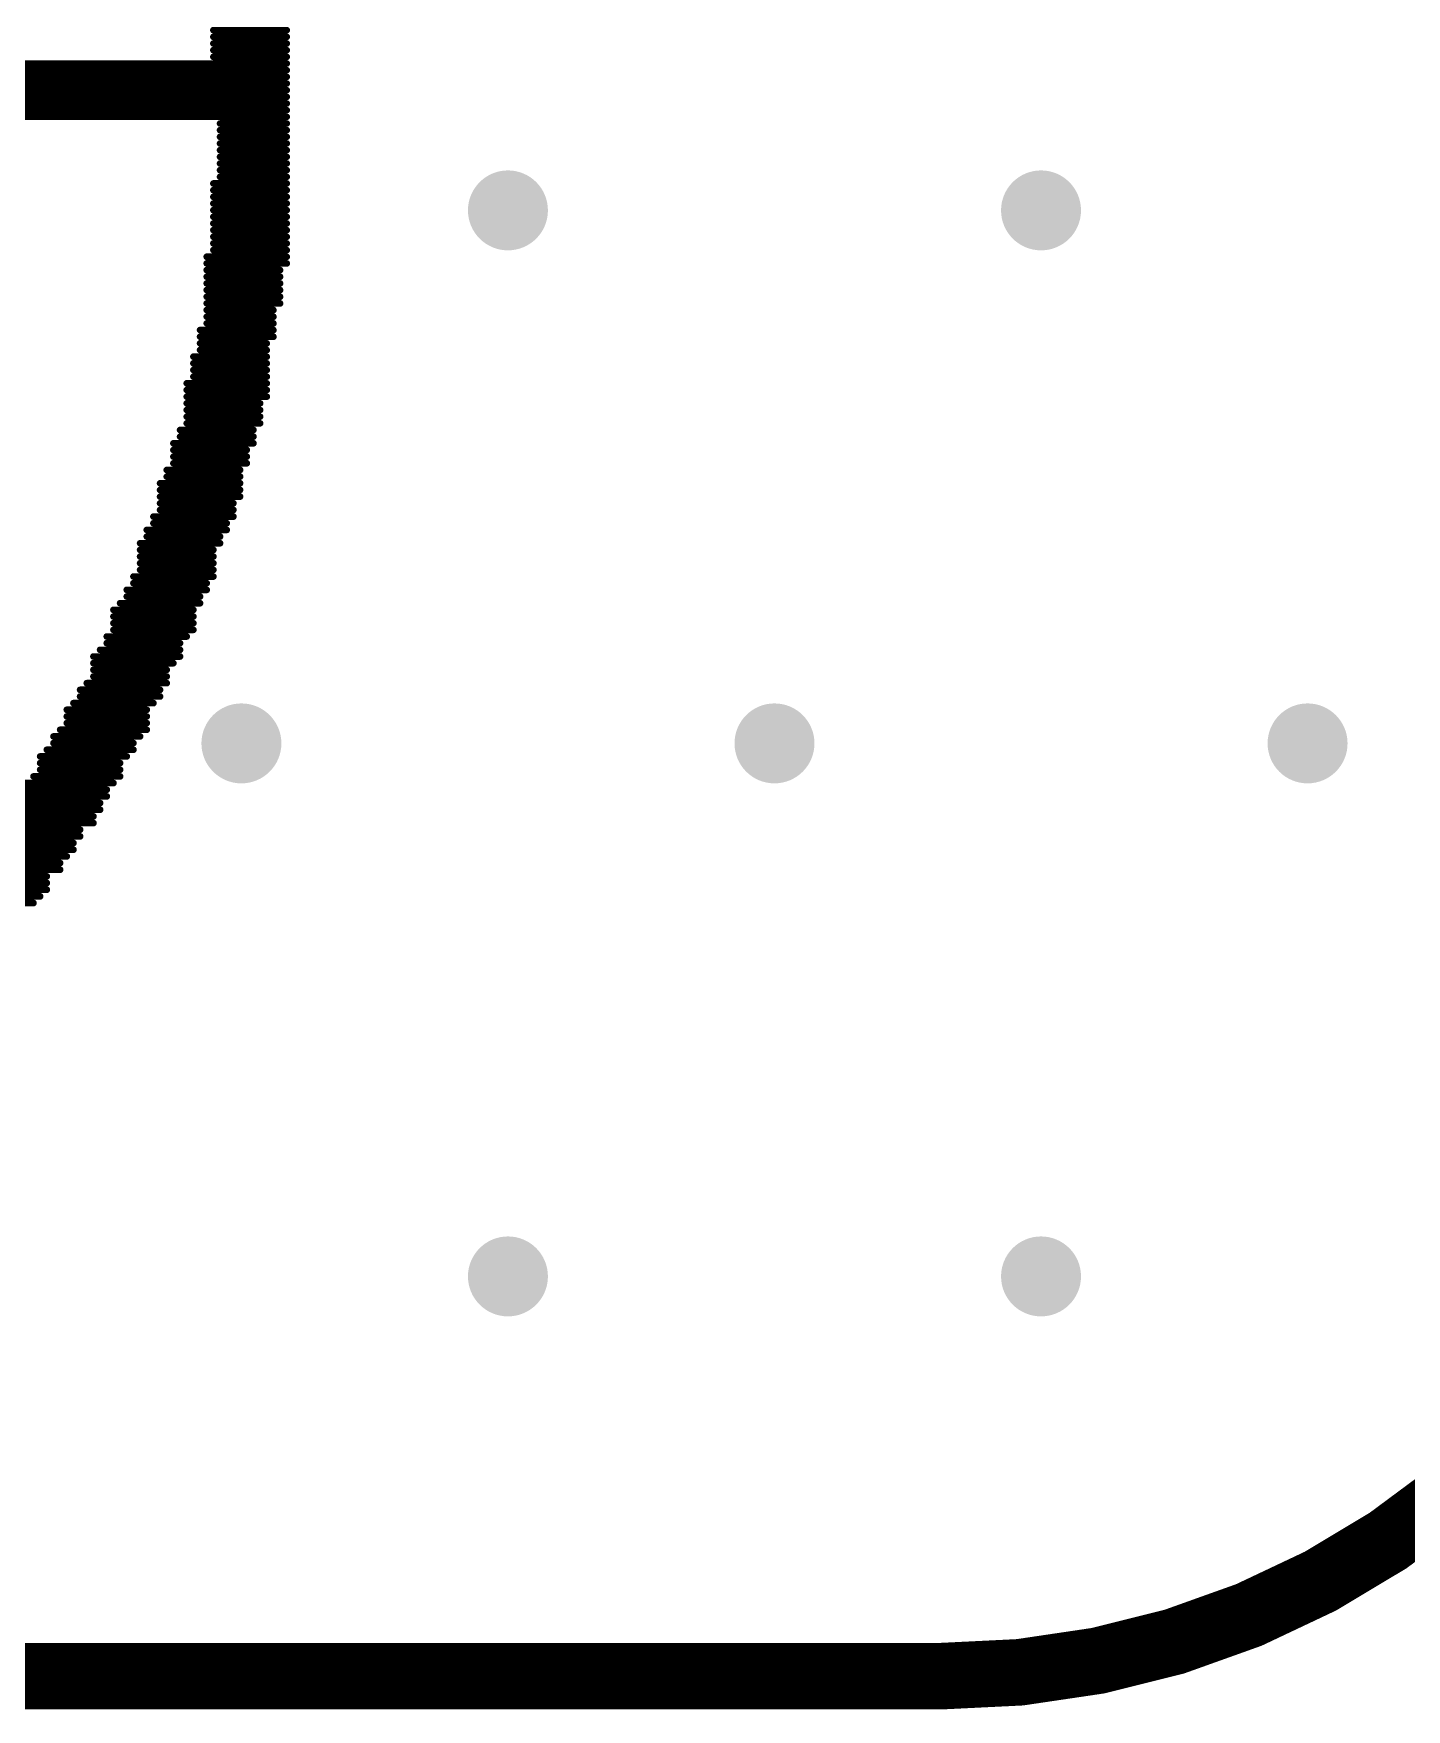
# Model space of a CAD drawing. Header units: inches. Extents: x 3.09 to 5.07, y 1.45 to 3.28.
# Drawn here: x 3.7688 to 3.9748, y 1.455 to 1.7065 of the extents above; entities that cross this region are included whole.
import ezdxf

# ---------------------------------------------------------------- set-up
doc = ezdxf.new("R2010")
doc.units = ezdxf.units.IN
doc.header["$MEASUREMENT"] = 0
for name, color, linetype in [('KeepOutLayer', 6, 'Continuous'), ('TopOverlay', 2, 'Continuous'), ('ViaHoleLayer', 16, 'Continuous')]:
    doc.layers.add(name, color=color, linetype=linetype)

msp = doc.modelspace()

# ---------------------------------------------------------------- hatches: boundary and pattern name
at = {"layer": 'ViaHoleLayer'}
h = msp.add_hatch(color=16, dxfattribs=at)
edge = h.paths.add_edge_path()
edge.add_arc((3.84, 1.68), 0.006, 0, 360)
h = msp.add_hatch(color=16, dxfattribs=at)
edge = h.paths.add_edge_path()
edge.add_arc((3.92, 1.68), 0.006, 0, 360)
h = msp.add_hatch(color=16, dxfattribs=at)
edge = h.paths.add_edge_path()
edge.add_arc((3.8, 1.6), 0.006, 0, 360)
h = msp.add_hatch(color=16, dxfattribs=at)
edge = h.paths.add_edge_path()
edge.add_arc((3.88, 1.6), 0.006, 0, 360)
h = msp.add_hatch(color=16, dxfattribs=at)
edge = h.paths.add_edge_path()
edge.add_arc((3.96, 1.6), 0.006, 0, 360)
h = msp.add_hatch(color=16, dxfattribs=at)
edge = h.paths.add_edge_path()
edge.add_arc((3.84, 1.52), 0.006, 0, 360)
h = msp.add_hatch(color=16, dxfattribs=at)
edge = h.paths.add_edge_path()
edge.add_arc((3.92, 1.52), 0.006, 0, 360)

# ---------------------------------------------------------------- linework, layer by layer
at = {"layer": 'KeepOutLayer'}
for points in [[(3.99035, 1.49535, 0.01, 0.01, -0.198912), (3.905, 1.46, 0.01, 0.01, 0)], [(3.0915, 1.46, 0.01, 0.01, 0), (3.905, 1.46, 0.01, 0.01, 0)]]:
    msp.add_lwpolyline(points, format="xyseb", dxfattribs=at)
msp.add_lwpolyline([(3.9025, 1.46, 0.005, 0.005, 1), (3.9075, 1.46, 0.005, 0.005, 1)], format="xyseb", close=True, dxfattribs=at)
msp.add_lwpolyline([(3.9025, 1.46, 0.005, 0.005, 1), (3.9075, 1.46, 0.005, 0.005, 1)], format="xyseb", close=True, dxfattribs=at)
at = {"layer": 'TopOverlay'}
for points in [[(3.7958, 1.70704, 0.001, 0.001, 0), (3.8068, 1.70704, 0.001, 0.001, 0)], [(3.7958, 1.70604, 0.001, 0.001, 0), (3.8068, 1.70604, 0.001, 0.001, 0)], [(3.7958, 1.70504, 0.001, 0.001, 0), (3.8068, 1.70504, 0.001, 0.001, 0)], [(3.7958, 1.70404, 0.001, 0.001, 0), (3.8068, 1.70404, 0.001, 0.001, 0)], [(3.7958, 1.70304, 0.001, 0.001, 0), (3.8068, 1.70304, 0.001, 0.001, 0)], [(3.4088, 1.70204, 0.001, 0.001, 0), (3.8068, 1.70204, 0.001, 0.001, 0)], [(3.4088, 1.70104, 0.001, 0.001, 0), (3.8068, 1.70104, 0.001, 0.001, 0)], [(3.4088, 1.70004, 0.001, 0.001, 0), (3.8068, 1.70004, 0.001, 0.001, 0)], [(3.4088, 1.69904, 0.001, 0.001, 0), (3.8068, 1.69904, 0.001, 0.001, 0)], [(3.4088, 1.69804, 0.001, 0.001, 0), (3.8068, 1.69804, 0.001, 0.001, 0)], [(3.4088, 1.69704, 0.001, 0.001, 0), (3.8068, 1.69704, 0.001, 0.001, 0)], [(3.4088, 1.69604, 0.001, 0.001, 0), (3.8068, 1.69604, 0.001, 0.001, 0)], [(3.4088, 1.69504, 0.001, 0.001, 0), (3.8068, 1.69504, 0.001, 0.001, 0)], [(3.4088, 1.69404, 0.001, 0.001, 0), (3.8068, 1.69404, 0.001, 0.001, 0)], [(3.7968, 1.69304, 0.001, 0.001, 0), (3.8068, 1.69304, 0.001, 0.001, 0)], [(3.7968, 1.69204, 0.001, 0.001, 0), (3.8068, 1.69204, 0.001, 0.001, 0)], [(3.7968, 1.69104, 0.001, 0.001, 0), (3.8068, 1.69104, 0.001, 0.001, 0)], [(3.7968, 1.69004, 0.001, 0.001, 0), (3.8068, 1.69004, 0.001, 0.001, 0)], [(3.7968, 1.68904, 0.001, 0.001, 0), (3.8068, 1.68904, 0.001, 0.001, 0)], [(3.7968, 1.68804, 0.001, 0.001, 0), (3.8068, 1.68804, 0.001, 0.001, 0)], [(3.7968, 1.68704, 0.001, 0.001, 0), (3.8068, 1.68704, 0.001, 0.001, 0)], [(3.7968, 1.68604, 0.001, 0.001, 0), (3.8068, 1.68604, 0.001, 0.001, 0)], [(3.7968, 1.68504, 0.001, 0.001, 0), (3.8068, 1.68504, 0.001, 0.001, 0)], [(3.7958, 1.68404, 0.001, 0.001, 0), (3.8068, 1.68404, 0.001, 0.001, 0)], [(3.7958, 1.68304, 0.001, 0.001, 0), (3.8068, 1.68304, 0.001, 0.001, 0)], [(3.7958, 1.68204, 0.001, 0.001, 0), (3.8068, 1.68204, 0.001, 0.001, 0)], [(3.7958, 1.68104, 0.001, 0.001, 0), (3.8068, 1.68104, 0.001, 0.001, 0)], [(3.7958, 1.68004, 0.001, 0.001, 0), (3.8068, 1.68004, 0.001, 0.001, 0)], [(3.7958, 1.67904, 0.001, 0.001, 0), (3.8068, 1.67904, 0.001, 0.001, 0)], [(3.7958, 1.67804, 0.001, 0.001, 0), (3.8068, 1.67804, 0.001, 0.001, 0)], [(3.7958, 1.67704, 0.001, 0.001, 0), (3.8068, 1.67704, 0.001, 0.001, 0)], [(3.7958, 1.67604, 0.001, 0.001, 0), (3.8068, 1.67604, 0.001, 0.001, 0)], [(3.7958, 1.67504, 0.001, 0.001, 0), (3.8068, 1.67504, 0.001, 0.001, 0)], [(3.7948, 1.67304, 0.001, 0.001, 0), (3.8068, 1.67304, 0.001, 0.001, 0)], [(3.7958, 1.67404, 0.001, 0.001, 0), (3.8068, 1.67404, 0.001, 0.001, 0)], [(3.7948, 1.67204, 0.001, 0.001, 0), (3.8068, 1.67204, 0.001, 0.001, 0)], [(3.7948, 1.67104, 0.001, 0.001, 0), (3.8058, 1.67104, 0.001, 0.001, 0)], [(3.7948, 1.67004, 0.001, 0.001, 0), (3.8058, 1.67004, 0.001, 0.001, 0)], [(3.7948, 1.66904, 0.001, 0.001, 0), (3.8058, 1.66904, 0.001, 0.001, 0)], [(3.7948, 1.66804, 0.001, 0.001, 0), (3.8058, 1.66804, 0.001, 0.001, 0)], [(3.7948, 1.66704, 0.001, 0.001, 0), (3.8058, 1.66704, 0.001, 0.001, 0)], [(3.7948, 1.66604, 0.001, 0.001, 0), (3.8058, 1.66604, 0.001, 0.001, 0)], [(3.7948, 1.66504, 0.001, 0.001, 0), (3.8048, 1.66504, 0.001, 0.001, 0)], [(3.7948, 1.66404, 0.001, 0.001, 0), (3.8048, 1.66404, 0.001, 0.001, 0)], [(3.7948, 1.66304, 0.001, 0.001, 0), (3.8048, 1.66304, 0.001, 0.001, 0)], [(3.7938, 1.66204, 0.001, 0.001, 0), (3.8048, 1.66204, 0.001, 0.001, 0)], [(3.7938, 1.66104, 0.001, 0.001, 0), (3.8048, 1.66104, 0.001, 0.001, 0)], [(3.7938, 1.66004, 0.001, 0.001, 0), (3.8038, 1.66004, 0.001, 0.001, 0)], [(3.7928, 1.65804, 0.001, 0.001, 0), (3.8038, 1.65804, 0.001, 0.001, 0)], [(3.7938, 1.65904, 0.001, 0.001, 0), (3.8038, 1.65904, 0.001, 0.001, 0)], [(3.7928, 1.65704, 0.001, 0.001, 0), (3.8038, 1.65704, 0.001, 0.001, 0)], [(3.7928, 1.65604, 0.001, 0.001, 0), (3.8038, 1.65604, 0.001, 0.001, 0)], [(3.7928, 1.65504, 0.001, 0.001, 0), (3.8038, 1.65504, 0.001, 0.001, 0)], [(3.7918, 1.65404, 0.001, 0.001, 0), (3.8038, 1.65404, 0.001, 0.001, 0)], [(3.7918, 1.65304, 0.001, 0.001, 0), (3.8038, 1.65304, 0.001, 0.001, 0)], [(3.7918, 1.65204, 0.001, 0.001, 0), (3.8038, 1.65204, 0.001, 0.001, 0)], [(3.7918, 1.65104, 0.001, 0.001, 0), (3.8028, 1.65104, 0.001, 0.001, 0)], [(3.7918, 1.65004, 0.001, 0.001, 0), (3.8028, 1.65004, 0.001, 0.001, 0)], [(3.7918, 1.64904, 0.001, 0.001, 0), (3.8028, 1.64904, 0.001, 0.001, 0)], [(3.7918, 1.64804, 0.001, 0.001, 0), (3.8028, 1.64804, 0.001, 0.001, 0)], [(3.7898, 1.64504, 0.001, 0.001, 0), (3.8018, 1.64504, 0.001, 0.001, 0)], [(3.7908, 1.64704, 0.001, 0.001, 0), (3.8018, 1.64704, 0.001, 0.001, 0)], [(3.7908, 1.64604, 0.001, 0.001, 0), (3.8018, 1.64604, 0.001, 0.001, 0)], [(3.7898, 1.64404, 0.001, 0.001, 0), (3.8008, 1.64404, 0.001, 0.001, 0)], [(3.7898, 1.64304, 0.001, 0.001, 0), (3.8008, 1.64304, 0.001, 0.001, 0)], [(3.7888, 1.64104, 0.001, 0.001, 0), (3.7998, 1.64104, 0.001, 0.001, 0)], [(3.7888, 1.64004, 0.001, 0.001, 0), (3.7998, 1.64004, 0.001, 0.001, 0)], [(3.7898, 1.64204, 0.001, 0.001, 0), (3.8008, 1.64204, 0.001, 0.001, 0)], [(3.7878, 1.63904, 0.001, 0.001, 0), (3.7998, 1.63904, 0.001, 0.001, 0)], [(3.7878, 1.63804, 0.001, 0.001, 0), (3.7998, 1.63804, 0.001, 0.001, 0)], [(3.7878, 1.63704, 0.001, 0.001, 0), (3.7998, 1.63704, 0.001, 0.001, 0)], [(3.7878, 1.63604, 0.001, 0.001, 0), (3.7988, 1.63604, 0.001, 0.001, 0)], [(3.7878, 1.63504, 0.001, 0.001, 0), (3.7988, 1.63504, 0.001, 0.001, 0)], [(3.7858, 1.63204, 0.001, 0.001, 0), (3.7978, 1.63204, 0.001, 0.001, 0)], [(3.7868, 1.63404, 0.001, 0.001, 0), (3.7988, 1.63404, 0.001, 0.001, 0)], [(3.7868, 1.63304, 0.001, 0.001, 0), (3.7978, 1.63304, 0.001, 0.001, 0)], [(3.7848, 1.63004, 0.001, 0.001, 0), (3.7968, 1.63004, 0.001, 0.001, 0)], [(3.7858, 1.63104, 0.001, 0.001, 0), (3.7968, 1.63104, 0.001, 0.001, 0)], [(3.7848, 1.62904, 0.001, 0.001, 0), (3.7958, 1.62904, 0.001, 0.001, 0)], [(3.7848, 1.62804, 0.001, 0.001, 0), (3.7958, 1.62804, 0.001, 0.001, 0)], [(3.7848, 1.62704, 0.001, 0.001, 0), (3.7958, 1.62704, 0.001, 0.001, 0)], [(3.7838, 1.62504, 0.001, 0.001, 0), (3.7958, 1.62504, 0.001, 0.001, 0)], [(3.7848, 1.62604, 0.001, 0.001, 0), (3.7958, 1.62604, 0.001, 0.001, 0)], [(3.7828, 1.62304, 0.001, 0.001, 0), (3.7948, 1.62304, 0.001, 0.001, 0)], [(3.7828, 1.62204, 0.001, 0.001, 0), (3.7938, 1.62204, 0.001, 0.001, 0)], [(3.7838, 1.62404, 0.001, 0.001, 0), (3.7948, 1.62404, 0.001, 0.001, 0)], [(3.7808, 1.62004, 0.001, 0.001, 0), (3.7928, 1.62004, 0.001, 0.001, 0)], [(3.7818, 1.62104, 0.001, 0.001, 0), (3.7938, 1.62104, 0.001, 0.001, 0)], [(3.7808, 1.61904, 0.001, 0.001, 0), (3.7928, 1.61904, 0.001, 0.001, 0)], [(3.7808, 1.61804, 0.001, 0.001, 0), (3.7928, 1.61804, 0.001, 0.001, 0)], [(3.7808, 1.61704, 0.001, 0.001, 0), (3.7928, 1.61704, 0.001, 0.001, 0)], [(3.7798, 1.61604, 0.001, 0.001, 0), (3.7918, 1.61604, 0.001, 0.001, 0)], [(3.7798, 1.61504, 0.001, 0.001, 0), (3.7908, 1.61504, 0.001, 0.001, 0)], [(3.7778, 1.61304, 0.001, 0.001, 0), (3.7908, 1.61304, 0.001, 0.001, 0)], [(3.7778, 1.61204, 0.001, 0.001, 0), (3.7898, 1.61204, 0.001, 0.001, 0)], [(3.7788, 1.61404, 0.001, 0.001, 0), (3.7908, 1.61404, 0.001, 0.001, 0)], [(3.7778, 1.61104, 0.001, 0.001, 0), (3.7888, 1.61104, 0.001, 0.001, 0)], [(3.7778, 1.61004, 0.001, 0.001, 0), (3.7888, 1.61004, 0.001, 0.001, 0)], [(3.7758, 1.60804, 0.001, 0.001, 0), (3.7878, 1.60804, 0.001, 0.001, 0)], [(3.7758, 1.60704, 0.001, 0.001, 0), (3.7878, 1.60704, 0.001, 0.001, 0)], [(3.7768, 1.60904, 0.001, 0.001, 0), (3.7888, 1.60904, 0.001, 0.001, 0)], [(3.7738, 1.60504, 0.001, 0.001, 0), (3.7858, 1.60504, 0.001, 0.001, 0)], [(3.7748, 1.60604, 0.001, 0.001, 0), (3.7868, 1.60604, 0.001, 0.001, 0)], [(3.7728, 1.60204, 0.001, 0.001, 0), (3.7858, 1.60204, 0.001, 0.001, 0)], [(3.7738, 1.60404, 0.001, 0.001, 0), (3.7858, 1.60404, 0.001, 0.001, 0)], [(3.7738, 1.60304, 0.001, 0.001, 0), (3.7858, 1.60304, 0.001, 0.001, 0)], [(3.7718, 1.60104, 0.001, 0.001, 0), (3.7848, 1.60104, 0.001, 0.001, 0)], [(3.7718, 1.60004, 0.001, 0.001, 0), (3.7838, 1.60004, 0.001, 0.001, 0)], [(3.7698, 1.59804, 0.001, 0.001, 0), (3.7828, 1.59804, 0.001, 0.001, 0)], [(3.7698, 1.59704, 0.001, 0.001, 0), (3.7818, 1.59704, 0.001, 0.001, 0)], [(3.7708, 1.59904, 0.001, 0.001, 0), (3.7838, 1.59904, 0.001, 0.001, 0)], [(3.7688, 1.59504, 0.001, 0.001, 0), (3.7818, 1.59504, 0.001, 0.001, 0)], [(3.7698, 1.59604, 0.001, 0.001, 0), (3.7818, 1.59604, 0.001, 0.001, 0)], [(3.7378, 1.59404, 0.001, 0.001, 0), (3.7808, 1.59404, 0.001, 0.001, 0)], [(3.7408, 1.59304, 0.001, 0.001, 0), (3.7798, 1.59304, 0.001, 0.001, 0)], [(3.7428, 1.59204, 0.001, 0.001, 0), (3.7798, 1.59204, 0.001, 0.001, 0)], [(3.7448, 1.59104, 0.001, 0.001, 0), (3.7788, 1.59104, 0.001, 0.001, 0)], [(3.7488, 1.59004, 0.001, 0.001, 0), (3.7788, 1.59004, 0.001, 0.001, 0)], [(3.7508, 1.58904, 0.001, 0.001, 0), (3.7778, 1.58904, 0.001, 0.001, 0)], [(3.7528, 1.58804, 0.001, 0.001, 0), (3.7778, 1.58804, 0.001, 0.001, 0)], [(3.7568, 1.58704, 0.001, 0.001, 0), (3.7758, 1.58704, 0.001, 0.001, 0)], [(3.7588, 1.58604, 0.001, 0.001, 0), (3.7758, 1.58604, 0.001, 0.001, 0)], [(3.7608, 1.58504, 0.001, 0.001, 0), (3.7748, 1.58504, 0.001, 0.001, 0)], [(3.7598, 1.58204, 0.001, 0.001, 0), (3.7728, 1.58204, 0.001, 0.001, 0)], [(3.7608, 1.58404, 0.001, 0.001, 0), (3.7748, 1.58404, 0.001, 0.001, 0)], [(3.7608, 1.58304, 0.001, 0.001, 0), (3.7738, 1.58304, 0.001, 0.001, 0)], [(3.7588, 1.58104, 0.001, 0.001, 0), (3.7728, 1.58104, 0.001, 0.001, 0)], [(3.7588, 1.58004, 0.001, 0.001, 0), (3.7708, 1.58004, 0.001, 0.001, 0)], [(3.7558, 1.57704, 0.001, 0.001, 0), (3.7698, 1.57704, 0.001, 0.001, 0)], [(3.7568, 1.57804, 0.001, 0.001, 0), (3.7708, 1.57804, 0.001, 0.001, 0)], [(3.7578, 1.57904, 0.001, 0.001, 0), (3.7708, 1.57904, 0.001, 0.001, 0)], [(3.7558, 1.57604, 0.001, 0.001, 0), (3.7688, 1.57604, 0.001, 0.001, 0)]]:
    msp.add_lwpolyline(points, format="xyseb", dxfattribs=at)
for points in [[(3.79555, 1.70704, 0.0005, 0.0005, 1), (3.79605, 1.70704, 0.0005, 0.0005, 1)], [(3.79555, 1.70604, 0.0005, 0.0005, 1), (3.79605, 1.70604, 0.0005, 0.0005, 1)], [(3.79555, 1.70504, 0.0005, 0.0005, 1), (3.79605, 1.70504, 0.0005, 0.0005, 1)], [(3.80655, 1.70704, 0.0005, 0.0005, 1), (3.80705, 1.70704, 0.0005, 0.0005, 1)], [(3.80655, 1.70604, 0.0005, 0.0005, 1), (3.80705, 1.70604, 0.0005, 0.0005, 1)], [(3.80655, 1.70504, 0.0005, 0.0005, 1), (3.80705, 1.70504, 0.0005, 0.0005, 1)], [(3.79555, 1.70404, 0.0005, 0.0005, 1), (3.79605, 1.70404, 0.0005, 0.0005, 1)], [(3.79555, 1.70304, 0.0005, 0.0005, 1), (3.79605, 1.70304, 0.0005, 0.0005, 1)], [(3.80655, 1.70404, 0.0005, 0.0005, 1), (3.80705, 1.70404, 0.0005, 0.0005, 1)], [(3.80655, 1.70304, 0.0005, 0.0005, 1), (3.80705, 1.70304, 0.0005, 0.0005, 1)], [(3.80655, 1.70204, 0.0005, 0.0005, 1), (3.80705, 1.70204, 0.0005, 0.0005, 1)], [(3.80655, 1.70104, 0.0005, 0.0005, 1), (3.80705, 1.70104, 0.0005, 0.0005, 1)], [(3.80655, 1.70004, 0.0005, 0.0005, 1), (3.80705, 1.70004, 0.0005, 0.0005, 1)], [(3.80655, 1.69904, 0.0005, 0.0005, 1), (3.80705, 1.69904, 0.0005, 0.0005, 1)], [(3.80655, 1.69804, 0.0005, 0.0005, 1), (3.80705, 1.69804, 0.0005, 0.0005, 1)], [(3.80655, 1.69704, 0.0005, 0.0005, 1), (3.80705, 1.69704, 0.0005, 0.0005, 1)], [(3.80655, 1.69604, 0.0005, 0.0005, 1), (3.80705, 1.69604, 0.0005, 0.0005, 1)], [(3.80655, 1.69504, 0.0005, 0.0005, 1), (3.80705, 1.69504, 0.0005, 0.0005, 1)], [(3.79655, 1.69304, 0.0005, 0.0005, 1), (3.79705, 1.69304, 0.0005, 0.0005, 1)], [(3.80655, 1.69404, 0.0005, 0.0005, 1), (3.80705, 1.69404, 0.0005, 0.0005, 1)], [(3.80655, 1.69304, 0.0005, 0.0005, 1), (3.80705, 1.69304, 0.0005, 0.0005, 1)], [(3.79655, 1.69204, 0.0005, 0.0005, 1), (3.79705, 1.69204, 0.0005, 0.0005, 1)], [(3.79655, 1.69104, 0.0005, 0.0005, 1), (3.79705, 1.69104, 0.0005, 0.0005, 1)], [(3.79655, 1.69004, 0.0005, 0.0005, 1), (3.79705, 1.69004, 0.0005, 0.0005, 1)], [(3.80655, 1.69204, 0.0005, 0.0005, 1), (3.80705, 1.69204, 0.0005, 0.0005, 1)], [(3.80655, 1.69104, 0.0005, 0.0005, 1), (3.80705, 1.69104, 0.0005, 0.0005, 1)], [(3.80655, 1.69004, 0.0005, 0.0005, 1), (3.80705, 1.69004, 0.0005, 0.0005, 1)], [(3.79655, 1.68904, 0.0005, 0.0005, 1), (3.79705, 1.68904, 0.0005, 0.0005, 1)], [(3.79655, 1.68804, 0.0005, 0.0005, 1), (3.79705, 1.68804, 0.0005, 0.0005, 1)], [(3.80655, 1.68904, 0.0005, 0.0005, 1), (3.80705, 1.68904, 0.0005, 0.0005, 1)], [(3.80655, 1.68804, 0.0005, 0.0005, 1), (3.80705, 1.68804, 0.0005, 0.0005, 1)], [(3.79655, 1.68704, 0.0005, 0.0005, 1), (3.79705, 1.68704, 0.0005, 0.0005, 1)], [(3.79655, 1.68604, 0.0005, 0.0005, 1), (3.79705, 1.68604, 0.0005, 0.0005, 1)], [(3.79655, 1.68504, 0.0005, 0.0005, 1), (3.79705, 1.68504, 0.0005, 0.0005, 1)], [(3.80655, 1.68704, 0.0005, 0.0005, 1), (3.80705, 1.68704, 0.0005, 0.0005, 1)], [(3.80655, 1.68604, 0.0005, 0.0005, 1), (3.80705, 1.68604, 0.0005, 0.0005, 1)], [(3.80655, 1.68504, 0.0005, 0.0005, 1), (3.80705, 1.68504, 0.0005, 0.0005, 1)], [(3.79555, 1.68404, 0.0005, 0.0005, 1), (3.79605, 1.68404, 0.0005, 0.0005, 1)], [(3.79555, 1.68304, 0.0005, 0.0005, 1), (3.79605, 1.68304, 0.0005, 0.0005, 1)], [(3.80655, 1.68404, 0.0005, 0.0005, 1), (3.80705, 1.68404, 0.0005, 0.0005, 1)], [(3.80655, 1.68304, 0.0005, 0.0005, 1), (3.80705, 1.68304, 0.0005, 0.0005, 1)], [(3.79555, 1.68204, 0.0005, 0.0005, 1), (3.79605, 1.68204, 0.0005, 0.0005, 1)], [(3.79555, 1.68104, 0.0005, 0.0005, 1), (3.79605, 1.68104, 0.0005, 0.0005, 1)], [(3.79555, 1.68004, 0.0005, 0.0005, 1), (3.79605, 1.68004, 0.0005, 0.0005, 1)], [(3.80655, 1.68204, 0.0005, 0.0005, 1), (3.80705, 1.68204, 0.0005, 0.0005, 1)], [(3.80655, 1.68104, 0.0005, 0.0005, 1), (3.80705, 1.68104, 0.0005, 0.0005, 1)], [(3.80655, 1.68004, 0.0005, 0.0005, 1), (3.80705, 1.68004, 0.0005, 0.0005, 1)], [(3.79555, 1.67904, 0.0005, 0.0005, 1), (3.79605, 1.67904, 0.0005, 0.0005, 1)], [(3.79555, 1.67804, 0.0005, 0.0005, 1), (3.79605, 1.67804, 0.0005, 0.0005, 1)], [(3.80655, 1.67904, 0.0005, 0.0005, 1), (3.80705, 1.67904, 0.0005, 0.0005, 1)], [(3.80655, 1.67804, 0.0005, 0.0005, 1), (3.80705, 1.67804, 0.0005, 0.0005, 1)], [(3.79555, 1.67704, 0.0005, 0.0005, 1), (3.79605, 1.67704, 0.0005, 0.0005, 1)], [(3.79555, 1.67604, 0.0005, 0.0005, 1), (3.79605, 1.67604, 0.0005, 0.0005, 1)], [(3.79555, 1.67504, 0.0005, 0.0005, 1), (3.79605, 1.67504, 0.0005, 0.0005, 1)], [(3.80655, 1.67704, 0.0005, 0.0005, 1), (3.80705, 1.67704, 0.0005, 0.0005, 1)], [(3.80655, 1.67604, 0.0005, 0.0005, 1), (3.80705, 1.67604, 0.0005, 0.0005, 1)], [(3.80655, 1.67504, 0.0005, 0.0005, 1), (3.80705, 1.67504, 0.0005, 0.0005, 1)], [(3.79455, 1.67304, 0.0005, 0.0005, 1), (3.79505, 1.67304, 0.0005, 0.0005, 1)], [(3.79555, 1.67404, 0.0005, 0.0005, 1), (3.79605, 1.67404, 0.0005, 0.0005, 1)], [(3.80655, 1.67404, 0.0005, 0.0005, 1), (3.80705, 1.67404, 0.0005, 0.0005, 1)], [(3.80655, 1.67304, 0.0005, 0.0005, 1), (3.80705, 1.67304, 0.0005, 0.0005, 1)], [(3.79455, 1.67204, 0.0005, 0.0005, 1), (3.79505, 1.67204, 0.0005, 0.0005, 1)], [(3.79455, 1.67104, 0.0005, 0.0005, 1), (3.79505, 1.67104, 0.0005, 0.0005, 1)], [(3.79455, 1.67004, 0.0005, 0.0005, 1), (3.79505, 1.67004, 0.0005, 0.0005, 1)], [(3.80555, 1.67104, 0.0005, 0.0005, 1), (3.80605, 1.67104, 0.0005, 0.0005, 1)], [(3.80555, 1.67004, 0.0005, 0.0005, 1), (3.80605, 1.67004, 0.0005, 0.0005, 1)], [(3.80655, 1.67204, 0.0005, 0.0005, 1), (3.80705, 1.67204, 0.0005, 0.0005, 1)], [(3.79455, 1.66904, 0.0005, 0.0005, 1), (3.79505, 1.66904, 0.0005, 0.0005, 1)], [(3.79455, 1.66804, 0.0005, 0.0005, 1), (3.79505, 1.66804, 0.0005, 0.0005, 1)], [(3.80555, 1.66904, 0.0005, 0.0005, 1), (3.80605, 1.66904, 0.0005, 0.0005, 1)], [(3.80555, 1.66804, 0.0005, 0.0005, 1), (3.80605, 1.66804, 0.0005, 0.0005, 1)], [(3.79455, 1.66704, 0.0005, 0.0005, 1), (3.79505, 1.66704, 0.0005, 0.0005, 1)], [(3.79455, 1.66604, 0.0005, 0.0005, 1), (3.79505, 1.66604, 0.0005, 0.0005, 1)], [(3.79455, 1.66504, 0.0005, 0.0005, 1), (3.79505, 1.66504, 0.0005, 0.0005, 1)], [(3.80455, 1.66504, 0.0005, 0.0005, 1), (3.80505, 1.66504, 0.0005, 0.0005, 1)], [(3.80555, 1.66704, 0.0005, 0.0005, 1), (3.80605, 1.66704, 0.0005, 0.0005, 1)], [(3.80555, 1.66604, 0.0005, 0.0005, 1), (3.80605, 1.66604, 0.0005, 0.0005, 1)], [(3.79455, 1.66404, 0.0005, 0.0005, 1), (3.79505, 1.66404, 0.0005, 0.0005, 1)], [(3.79455, 1.66304, 0.0005, 0.0005, 1), (3.79505, 1.66304, 0.0005, 0.0005, 1)], [(3.80455, 1.66404, 0.0005, 0.0005, 1), (3.80505, 1.66404, 0.0005, 0.0005, 1)], [(3.80455, 1.66304, 0.0005, 0.0005, 1), (3.80505, 1.66304, 0.0005, 0.0005, 1)], [(3.79355, 1.66204, 0.0005, 0.0005, 1), (3.79405, 1.66204, 0.0005, 0.0005, 1)], [(3.79355, 1.66104, 0.0005, 0.0005, 1), (3.79405, 1.66104, 0.0005, 0.0005, 1)], [(3.79355, 1.66004, 0.0005, 0.0005, 1), (3.79405, 1.66004, 0.0005, 0.0005, 1)], [(3.80355, 1.66004, 0.0005, 0.0005, 1), (3.80405, 1.66004, 0.0005, 0.0005, 1)], [(3.80455, 1.66204, 0.0005, 0.0005, 1), (3.80505, 1.66204, 0.0005, 0.0005, 1)], [(3.80455, 1.66104, 0.0005, 0.0005, 1), (3.80505, 1.66104, 0.0005, 0.0005, 1)], [(3.79255, 1.65804, 0.0005, 0.0005, 1), (3.79305, 1.65804, 0.0005, 0.0005, 1)], [(3.79355, 1.65904, 0.0005, 0.0005, 1), (3.79405, 1.65904, 0.0005, 0.0005, 1)], [(3.80355, 1.65904, 0.0005, 0.0005, 1), (3.80405, 1.65904, 0.0005, 0.0005, 1)], [(3.80355, 1.65804, 0.0005, 0.0005, 1), (3.80405, 1.65804, 0.0005, 0.0005, 1)], [(3.79255, 1.65704, 0.0005, 0.0005, 1), (3.79305, 1.65704, 0.0005, 0.0005, 1)], [(3.79255, 1.65604, 0.0005, 0.0005, 1), (3.79305, 1.65604, 0.0005, 0.0005, 1)], [(3.79255, 1.65504, 0.0005, 0.0005, 1), (3.79305, 1.65504, 0.0005, 0.0005, 1)], [(3.80355, 1.65704, 0.0005, 0.0005, 1), (3.80405, 1.65704, 0.0005, 0.0005, 1)], [(3.80355, 1.65604, 0.0005, 0.0005, 1), (3.80405, 1.65604, 0.0005, 0.0005, 1)], [(3.80355, 1.65504, 0.0005, 0.0005, 1), (3.80405, 1.65504, 0.0005, 0.0005, 1)], [(3.79155, 1.65404, 0.0005, 0.0005, 1), (3.79205, 1.65404, 0.0005, 0.0005, 1)], [(3.79155, 1.65304, 0.0005, 0.0005, 1), (3.79205, 1.65304, 0.0005, 0.0005, 1)], [(3.80355, 1.65404, 0.0005, 0.0005, 1), (3.80405, 1.65404, 0.0005, 0.0005, 1)], [(3.80355, 1.65304, 0.0005, 0.0005, 1), (3.80405, 1.65304, 0.0005, 0.0005, 1)], [(3.79155, 1.65204, 0.0005, 0.0005, 1), (3.79205, 1.65204, 0.0005, 0.0005, 1)], [(3.79155, 1.65104, 0.0005, 0.0005, 1), (3.79205, 1.65104, 0.0005, 0.0005, 1)], [(3.79155, 1.65004, 0.0005, 0.0005, 1), (3.79205, 1.65004, 0.0005, 0.0005, 1)], [(3.80255, 1.65104, 0.0005, 0.0005, 1), (3.80305, 1.65104, 0.0005, 0.0005, 1)], [(3.80255, 1.65004, 0.0005, 0.0005, 1), (3.80305, 1.65004, 0.0005, 0.0005, 1)], [(3.80355, 1.65204, 0.0005, 0.0005, 1), (3.80405, 1.65204, 0.0005, 0.0005, 1)], [(3.79155, 1.64904, 0.0005, 0.0005, 1), (3.79205, 1.64904, 0.0005, 0.0005, 1)], [(3.79155, 1.64804, 0.0005, 0.0005, 1), (3.79205, 1.64804, 0.0005, 0.0005, 1)], [(3.80255, 1.64904, 0.0005, 0.0005, 1), (3.80305, 1.64904, 0.0005, 0.0005, 1)], [(3.80255, 1.64804, 0.0005, 0.0005, 1), (3.80305, 1.64804, 0.0005, 0.0005, 1)], [(3.78955, 1.64504, 0.0005, 0.0005, 1), (3.79005, 1.64504, 0.0005, 0.0005, 1)], [(3.79055, 1.64704, 0.0005, 0.0005, 1), (3.79105, 1.64704, 0.0005, 0.0005, 1)], [(3.79055, 1.64604, 0.0005, 0.0005, 1), (3.79105, 1.64604, 0.0005, 0.0005, 1)], [(3.80155, 1.64704, 0.0005, 0.0005, 1), (3.80205, 1.64704, 0.0005, 0.0005, 1)], [(3.80155, 1.64604, 0.0005, 0.0005, 1), (3.80205, 1.64604, 0.0005, 0.0005, 1)], [(3.80155, 1.64504, 0.0005, 0.0005, 1), (3.80205, 1.64504, 0.0005, 0.0005, 1)], [(3.78955, 1.64404, 0.0005, 0.0005, 1), (3.79005, 1.64404, 0.0005, 0.0005, 1)], [(3.78955, 1.64304, 0.0005, 0.0005, 1), (3.79005, 1.64304, 0.0005, 0.0005, 1)], [(3.80055, 1.64404, 0.0005, 0.0005, 1), (3.80105, 1.64404, 0.0005, 0.0005, 1)], [(3.80055, 1.64304, 0.0005, 0.0005, 1), (3.80105, 1.64304, 0.0005, 0.0005, 1)], [(3.78855, 1.64104, 0.0005, 0.0005, 1), (3.78905, 1.64104, 0.0005, 0.0005, 1)], [(3.78855, 1.64004, 0.0005, 0.0005, 1), (3.78905, 1.64004, 0.0005, 0.0005, 1)], [(3.78955, 1.64204, 0.0005, 0.0005, 1), (3.79005, 1.64204, 0.0005, 0.0005, 1)], [(3.79955, 1.64104, 0.0005, 0.0005, 1), (3.80005, 1.64104, 0.0005, 0.0005, 1)], [(3.79955, 1.64004, 0.0005, 0.0005, 1), (3.80005, 1.64004, 0.0005, 0.0005, 1)], [(3.80055, 1.64204, 0.0005, 0.0005, 1), (3.80105, 1.64204, 0.0005, 0.0005, 1)], [(3.78755, 1.63904, 0.0005, 0.0005, 1), (3.78805, 1.63904, 0.0005, 0.0005, 1)], [(3.78755, 1.63804, 0.0005, 0.0005, 1), (3.78805, 1.63804, 0.0005, 0.0005, 1)], [(3.79955, 1.63904, 0.0005, 0.0005, 1), (3.80005, 1.63904, 0.0005, 0.0005, 1)], [(3.79955, 1.63804, 0.0005, 0.0005, 1), (3.80005, 1.63804, 0.0005, 0.0005, 1)], [(3.78755, 1.63704, 0.0005, 0.0005, 1), (3.78805, 1.63704, 0.0005, 0.0005, 1)], [(3.78755, 1.63604, 0.0005, 0.0005, 1), (3.78805, 1.63604, 0.0005, 0.0005, 1)], [(3.78755, 1.63504, 0.0005, 0.0005, 1), (3.78805, 1.63504, 0.0005, 0.0005, 1)], [(3.79855, 1.63604, 0.0005, 0.0005, 1), (3.79905, 1.63604, 0.0005, 0.0005, 1)], [(3.79855, 1.63504, 0.0005, 0.0005, 1), (3.79905, 1.63504, 0.0005, 0.0005, 1)], [(3.79955, 1.63704, 0.0005, 0.0005, 1), (3.80005, 1.63704, 0.0005, 0.0005, 1)], [(3.78555, 1.63204, 0.0005, 0.0005, 1), (3.78605, 1.63204, 0.0005, 0.0005, 1)], [(3.78655, 1.63404, 0.0005, 0.0005, 1), (3.78705, 1.63404, 0.0005, 0.0005, 1)], [(3.78655, 1.63304, 0.0005, 0.0005, 1), (3.78705, 1.63304, 0.0005, 0.0005, 1)], [(3.79755, 1.63304, 0.0005, 0.0005, 1), (3.79805, 1.63304, 0.0005, 0.0005, 1)], [(3.79755, 1.63204, 0.0005, 0.0005, 1), (3.79805, 1.63204, 0.0005, 0.0005, 1)], [(3.79855, 1.63404, 0.0005, 0.0005, 1), (3.79905, 1.63404, 0.0005, 0.0005, 1)], [(3.78455, 1.63004, 0.0005, 0.0005, 1), (3.78505, 1.63004, 0.0005, 0.0005, 1)], [(3.78555, 1.63104, 0.0005, 0.0005, 1), (3.78605, 1.63104, 0.0005, 0.0005, 1)], [(3.79655, 1.63104, 0.0005, 0.0005, 1), (3.79705, 1.63104, 0.0005, 0.0005, 1)], [(3.79655, 1.63004, 0.0005, 0.0005, 1), (3.79705, 1.63004, 0.0005, 0.0005, 1)], [(3.78455, 1.62904, 0.0005, 0.0005, 1), (3.78505, 1.62904, 0.0005, 0.0005, 1)], [(3.78455, 1.62804, 0.0005, 0.0005, 1), (3.78505, 1.62804, 0.0005, 0.0005, 1)], [(3.78455, 1.62704, 0.0005, 0.0005, 1), (3.78505, 1.62704, 0.0005, 0.0005, 1)], [(3.79555, 1.62904, 0.0005, 0.0005, 1), (3.79605, 1.62904, 0.0005, 0.0005, 1)], [(3.79555, 1.62804, 0.0005, 0.0005, 1), (3.79605, 1.62804, 0.0005, 0.0005, 1)], [(3.79555, 1.62704, 0.0005, 0.0005, 1), (3.79605, 1.62704, 0.0005, 0.0005, 1)], [(3.78355, 1.62504, 0.0005, 0.0005, 1), (3.78405, 1.62504, 0.0005, 0.0005, 1)], [(3.78455, 1.62604, 0.0005, 0.0005, 1), (3.78505, 1.62604, 0.0005, 0.0005, 1)], [(3.79555, 1.62604, 0.0005, 0.0005, 1), (3.79605, 1.62604, 0.0005, 0.0005, 1)], [(3.79555, 1.62504, 0.0005, 0.0005, 1), (3.79605, 1.62504, 0.0005, 0.0005, 1)], [(3.78255, 1.62304, 0.0005, 0.0005, 1), (3.78305, 1.62304, 0.0005, 0.0005, 1)], [(3.78255, 1.62204, 0.0005, 0.0005, 1), (3.78305, 1.62204, 0.0005, 0.0005, 1)], [(3.78355, 1.62404, 0.0005, 0.0005, 1), (3.78405, 1.62404, 0.0005, 0.0005, 1)], [(3.79355, 1.62204, 0.0005, 0.0005, 1), (3.79405, 1.62204, 0.0005, 0.0005, 1)], [(3.79455, 1.62404, 0.0005, 0.0005, 1), (3.79505, 1.62404, 0.0005, 0.0005, 1)], [(3.79455, 1.62304, 0.0005, 0.0005, 1), (3.79505, 1.62304, 0.0005, 0.0005, 1)], [(3.78055, 1.62004, 0.0005, 0.0005, 1), (3.78105, 1.62004, 0.0005, 0.0005, 1)], [(3.78155, 1.62104, 0.0005, 0.0005, 1), (3.78205, 1.62104, 0.0005, 0.0005, 1)], [(3.79255, 1.62004, 0.0005, 0.0005, 1), (3.79305, 1.62004, 0.0005, 0.0005, 1)], [(3.79355, 1.62104, 0.0005, 0.0005, 1), (3.79405, 1.62104, 0.0005, 0.0005, 1)], [(3.78055, 1.61904, 0.0005, 0.0005, 1), (3.78105, 1.61904, 0.0005, 0.0005, 1)], [(3.78055, 1.61804, 0.0005, 0.0005, 1), (3.78105, 1.61804, 0.0005, 0.0005, 1)], [(3.78055, 1.61704, 0.0005, 0.0005, 1), (3.78105, 1.61704, 0.0005, 0.0005, 1)], [(3.79255, 1.61904, 0.0005, 0.0005, 1), (3.79305, 1.61904, 0.0005, 0.0005, 1)], [(3.79255, 1.61804, 0.0005, 0.0005, 1), (3.79305, 1.61804, 0.0005, 0.0005, 1)], [(3.79255, 1.61704, 0.0005, 0.0005, 1), (3.79305, 1.61704, 0.0005, 0.0005, 1)], [(3.77955, 1.61604, 0.0005, 0.0005, 1), (3.78005, 1.61604, 0.0005, 0.0005, 1)], [(3.77955, 1.61504, 0.0005, 0.0005, 1), (3.78005, 1.61504, 0.0005, 0.0005, 1)], [(3.79055, 1.61504, 0.0005, 0.0005, 1), (3.79105, 1.61504, 0.0005, 0.0005, 1)], [(3.79155, 1.61604, 0.0005, 0.0005, 1), (3.79205, 1.61604, 0.0005, 0.0005, 1)], [(3.77755, 1.61304, 0.0005, 0.0005, 1), (3.77805, 1.61304, 0.0005, 0.0005, 1)], [(3.77755, 1.61204, 0.0005, 0.0005, 1), (3.77805, 1.61204, 0.0005, 0.0005, 1)], [(3.77855, 1.61404, 0.0005, 0.0005, 1), (3.77905, 1.61404, 0.0005, 0.0005, 1)], [(3.78955, 1.61204, 0.0005, 0.0005, 1), (3.79005, 1.61204, 0.0005, 0.0005, 1)], [(3.79055, 1.61404, 0.0005, 0.0005, 1), (3.79105, 1.61404, 0.0005, 0.0005, 1)], [(3.79055, 1.61304, 0.0005, 0.0005, 1), (3.79105, 1.61304, 0.0005, 0.0005, 1)], [(3.77755, 1.61104, 0.0005, 0.0005, 1), (3.77805, 1.61104, 0.0005, 0.0005, 1)], [(3.77755, 1.61004, 0.0005, 0.0005, 1), (3.77805, 1.61004, 0.0005, 0.0005, 1)], [(3.78855, 1.61104, 0.0005, 0.0005, 1), (3.78905, 1.61104, 0.0005, 0.0005, 1)], [(3.78855, 1.61004, 0.0005, 0.0005, 1), (3.78905, 1.61004, 0.0005, 0.0005, 1)], [(3.77555, 1.60804, 0.0005, 0.0005, 1), (3.77605, 1.60804, 0.0005, 0.0005, 1)], [(3.77555, 1.60704, 0.0005, 0.0005, 1), (3.77605, 1.60704, 0.0005, 0.0005, 1)], [(3.77655, 1.60904, 0.0005, 0.0005, 1), (3.77705, 1.60904, 0.0005, 0.0005, 1)], [(3.78755, 1.60804, 0.0005, 0.0005, 1), (3.78805, 1.60804, 0.0005, 0.0005, 1)], [(3.78755, 1.60704, 0.0005, 0.0005, 1), (3.78805, 1.60704, 0.0005, 0.0005, 1)], [(3.78855, 1.60904, 0.0005, 0.0005, 1), (3.78905, 1.60904, 0.0005, 0.0005, 1)], [(3.77355, 1.60504, 0.0005, 0.0005, 1), (3.77405, 1.60504, 0.0005, 0.0005, 1)], [(3.77455, 1.60604, 0.0005, 0.0005, 1), (3.77505, 1.60604, 0.0005, 0.0005, 1)], [(3.78555, 1.60504, 0.0005, 0.0005, 1), (3.78605, 1.60504, 0.0005, 0.0005, 1)], [(3.78655, 1.60604, 0.0005, 0.0005, 1), (3.78705, 1.60604, 0.0005, 0.0005, 1)], [(3.77255, 1.60204, 0.0005, 0.0005, 1), (3.77305, 1.60204, 0.0005, 0.0005, 1)], [(3.77355, 1.60404, 0.0005, 0.0005, 1), (3.77405, 1.60404, 0.0005, 0.0005, 1)], [(3.77355, 1.60304, 0.0005, 0.0005, 1), (3.77405, 1.60304, 0.0005, 0.0005, 1)], [(3.78555, 1.60404, 0.0005, 0.0005, 1), (3.78605, 1.60404, 0.0005, 0.0005, 1)], [(3.78555, 1.60304, 0.0005, 0.0005, 1), (3.78605, 1.60304, 0.0005, 0.0005, 1)], [(3.78555, 1.60204, 0.0005, 0.0005, 1), (3.78605, 1.60204, 0.0005, 0.0005, 1)], [(3.77155, 1.60104, 0.0005, 0.0005, 1), (3.77205, 1.60104, 0.0005, 0.0005, 1)], [(3.77155, 1.60004, 0.0005, 0.0005, 1), (3.77205, 1.60004, 0.0005, 0.0005, 1)], [(3.78355, 1.60004, 0.0005, 0.0005, 1), (3.78405, 1.60004, 0.0005, 0.0005, 1)], [(3.78455, 1.60104, 0.0005, 0.0005, 1), (3.78505, 1.60104, 0.0005, 0.0005, 1)], [(3.76955, 1.59804, 0.0005, 0.0005, 1), (3.77005, 1.59804, 0.0005, 0.0005, 1)], [(3.76955, 1.59704, 0.0005, 0.0005, 1), (3.77005, 1.59704, 0.0005, 0.0005, 1)], [(3.77055, 1.59904, 0.0005, 0.0005, 1), (3.77105, 1.59904, 0.0005, 0.0005, 1)], [(3.78155, 1.59704, 0.0005, 0.0005, 1), (3.78205, 1.59704, 0.0005, 0.0005, 1)], [(3.78255, 1.59804, 0.0005, 0.0005, 1), (3.78305, 1.59804, 0.0005, 0.0005, 1)], [(3.78355, 1.59904, 0.0005, 0.0005, 1), (3.78405, 1.59904, 0.0005, 0.0005, 1)], [(3.76855, 1.59504, 0.0005, 0.0005, 1), (3.76905, 1.59504, 0.0005, 0.0005, 1)], [(3.76955, 1.59604, 0.0005, 0.0005, 1), (3.77005, 1.59604, 0.0005, 0.0005, 1)], [(3.78155, 1.59604, 0.0005, 0.0005, 1), (3.78205, 1.59604, 0.0005, 0.0005, 1)], [(3.78155, 1.59504, 0.0005, 0.0005, 1), (3.78205, 1.59504, 0.0005, 0.0005, 1)], [(3.77955, 1.59304, 0.0005, 0.0005, 1), (3.78005, 1.59304, 0.0005, 0.0005, 1)], [(3.77955, 1.59204, 0.0005, 0.0005, 1), (3.78005, 1.59204, 0.0005, 0.0005, 1)], [(3.78055, 1.59404, 0.0005, 0.0005, 1), (3.78105, 1.59404, 0.0005, 0.0005, 1)], [(3.77855, 1.59104, 0.0005, 0.0005, 1), (3.77905, 1.59104, 0.0005, 0.0005, 1)], [(3.77855, 1.59004, 0.0005, 0.0005, 1), (3.77905, 1.59004, 0.0005, 0.0005, 1)], [(3.77555, 1.58704, 0.0005, 0.0005, 1), (3.77605, 1.58704, 0.0005, 0.0005, 1)], [(3.77755, 1.58904, 0.0005, 0.0005, 1), (3.77805, 1.58904, 0.0005, 0.0005, 1)], [(3.77755, 1.58804, 0.0005, 0.0005, 1), (3.77805, 1.58804, 0.0005, 0.0005, 1)], [(3.77455, 1.58504, 0.0005, 0.0005, 1), (3.77505, 1.58504, 0.0005, 0.0005, 1)], [(3.77555, 1.58604, 0.0005, 0.0005, 1), (3.77605, 1.58604, 0.0005, 0.0005, 1)], [(3.77255, 1.58204, 0.0005, 0.0005, 1), (3.77305, 1.58204, 0.0005, 0.0005, 1)], [(3.77355, 1.58304, 0.0005, 0.0005, 1), (3.77405, 1.58304, 0.0005, 0.0005, 1)], [(3.77455, 1.58404, 0.0005, 0.0005, 1), (3.77505, 1.58404, 0.0005, 0.0005, 1)], [(3.77055, 1.58004, 0.0005, 0.0005, 1), (3.77105, 1.58004, 0.0005, 0.0005, 1)], [(3.77255, 1.58104, 0.0005, 0.0005, 1), (3.77305, 1.58104, 0.0005, 0.0005, 1)], [(3.76955, 1.57704, 0.0005, 0.0005, 1), (3.77005, 1.57704, 0.0005, 0.0005, 1)], [(3.77055, 1.57904, 0.0005, 0.0005, 1), (3.77105, 1.57904, 0.0005, 0.0005, 1)], [(3.77055, 1.57804, 0.0005, 0.0005, 1), (3.77105, 1.57804, 0.0005, 0.0005, 1)], [(3.76855, 1.57604, 0.0005, 0.0005, 1), (3.76905, 1.57604, 0.0005, 0.0005, 1)]]:
    msp.add_lwpolyline(points, format="xyseb", close=True, dxfattribs=at)

doc.saveas('drawing.dxf')
